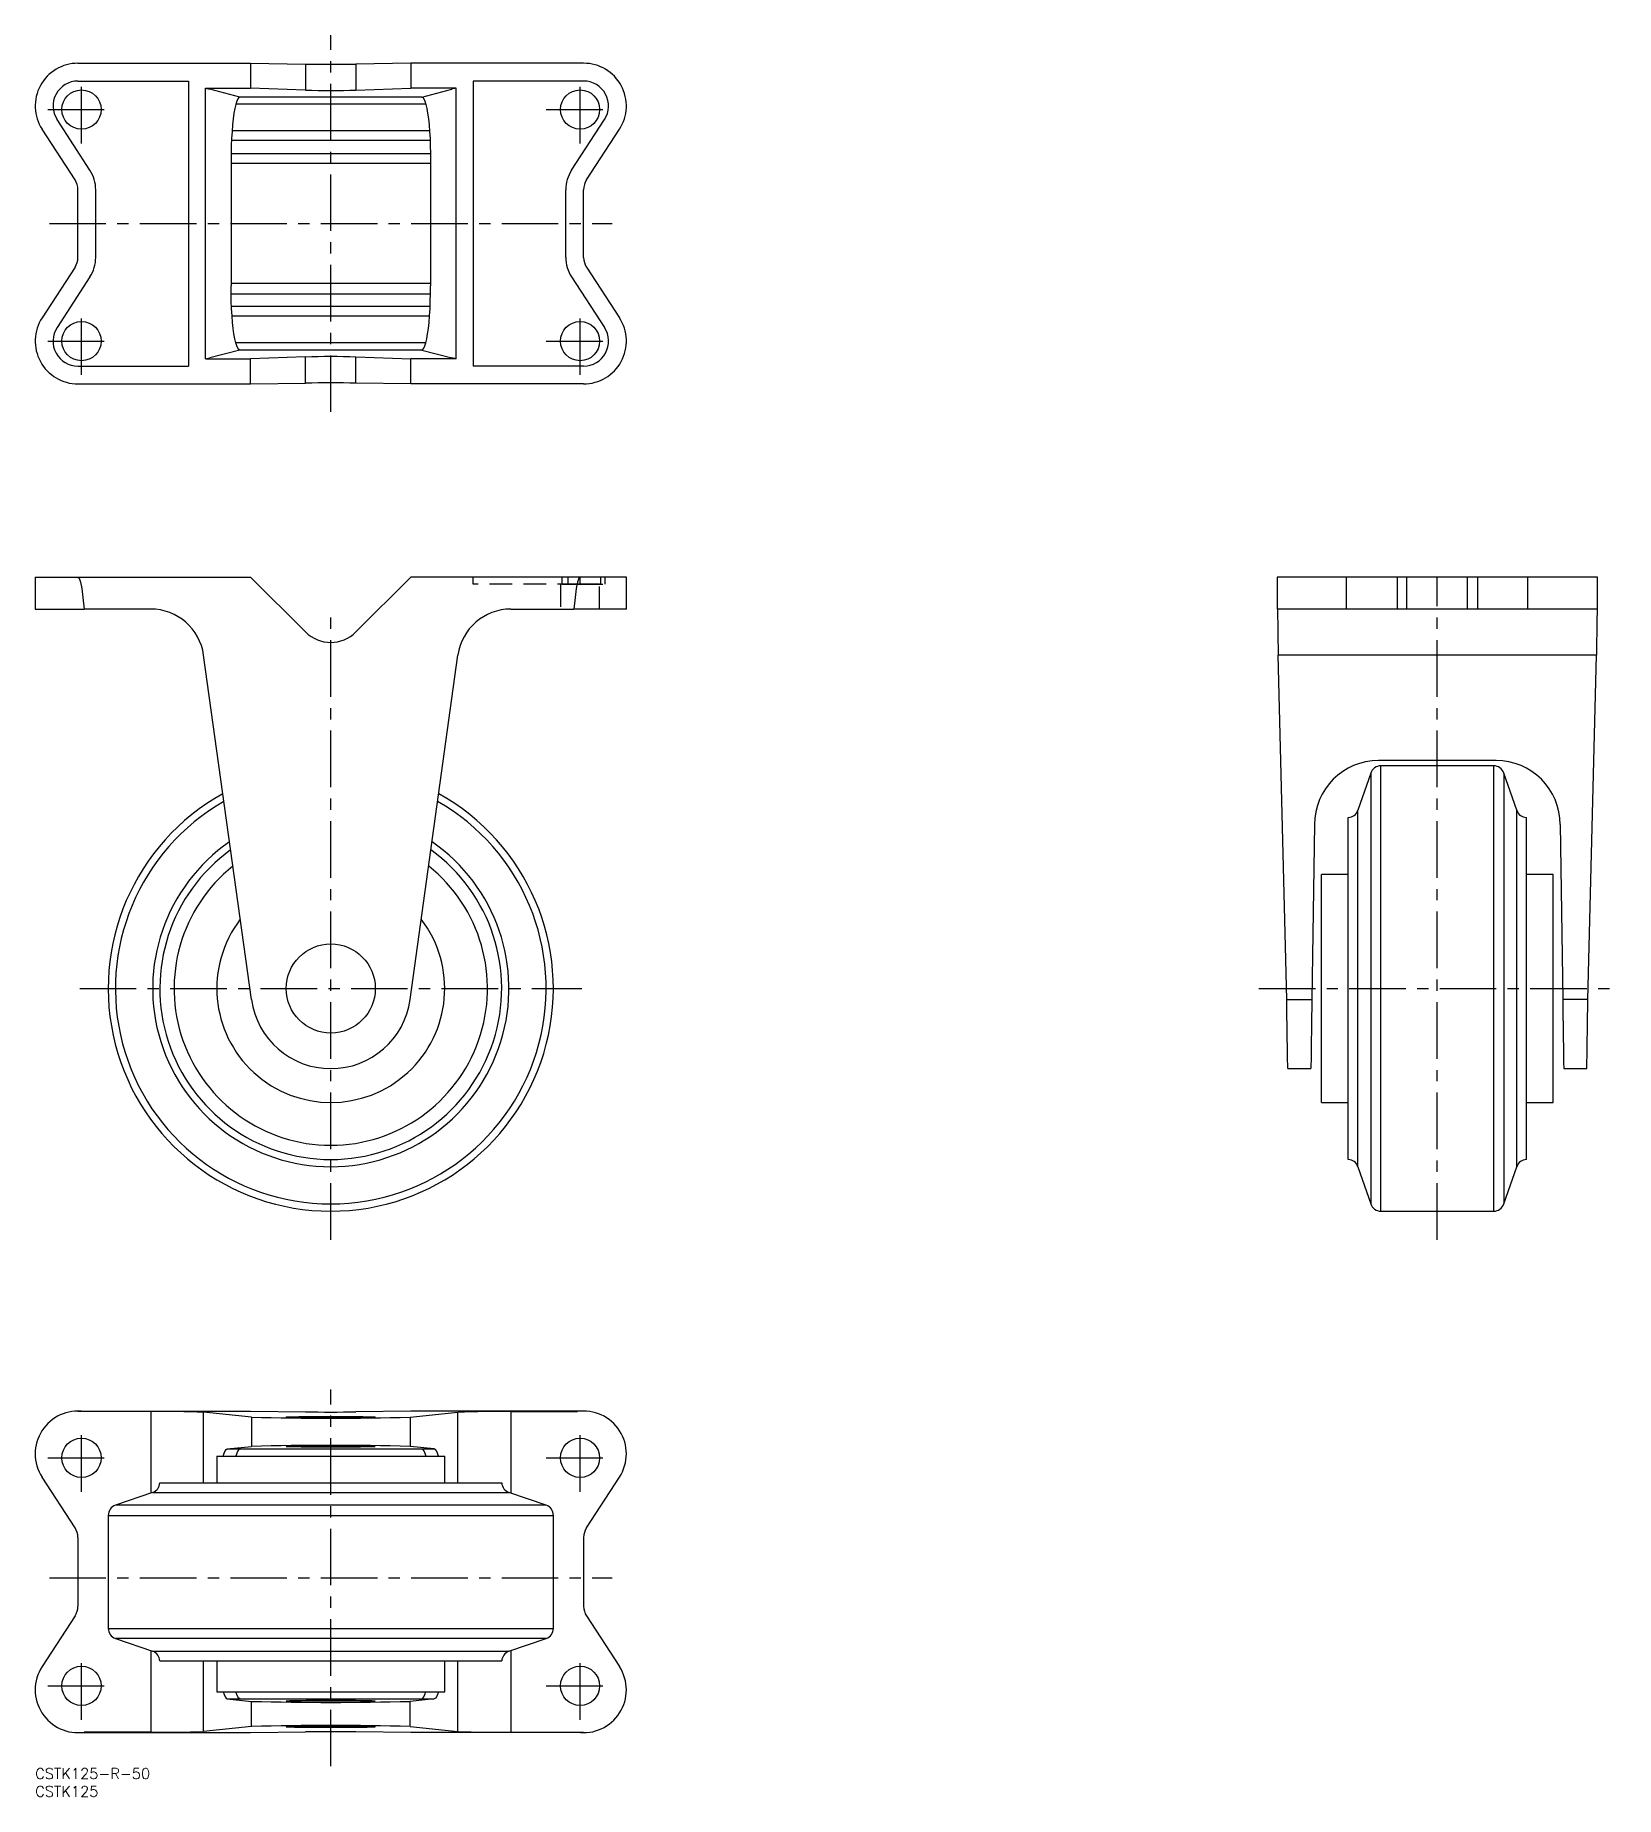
# Model space of a CAD drawing. Extents: x 0 to 444, y -8 to 486.
import ezdxf

# ---------------------------------------------------------------- set-up
doc = ezdxf.new("R2010")
doc.units = 0
doc.header["$LTSCALE"] = 0.5
doc.linetypes.add('CENTER', pattern=[50.8, 31.75, -6.35, 6.35, -6.35])
doc.linetypes.add('DASHED', pattern=[19.05, 12.7, -6.35])
for name, color, linetype in [('MSM_CENTER', 1, 'CENTER'), ('MSM_CONTINUOUS', 7, 'CONTINUOUS'), ('MSM_DASHED', 4, 'DASHED'), ('MSM_PART_NUMBER', 7, 'CONTINUOUS')]:
    doc.layers.add(name, color=color, linetype=linetype)
doc.styles.get("Standard").update_dxf_attribs({"font": 'txt.shx', "height": 3, "bigfont": 'bigfont.shx'})

# ---------------------------------------------------------------- blocks, each defined once
blk = doc.blocks.new('*U2')
at = {"layer": 'MSM_PART_NUMBER'}
blk.add_text('CSTK125-R-50', height=3, dxfattribs=at).set_placement((0, -3))
blk = doc.blocks.new('*U3')
at = {"layer": 'MSM_PART_NUMBER'}
blk.add_text('CSTK125', height=3, dxfattribs=at).set_placement((0, -8))

msp = doc.modelspace()

# ---------------------------------------------------------------- linework, layer by layer
at = {"layer": 'MSM_CENTER'}
for p, q in [((83, 380.71), (83, 486.44)), ((13, 456.08), (13, 475.08)), ((153, 456.08), (153, 475.08)), ((3.5, 465.58), (22.5, 465.58)), ((143.5, 465.58), (162.5, 465.58)), ((4, 433.58), (162, 433.58)), ((13, 391.08), (13, 410.08)), ((153, 391.08), (153, 410.08)), ((3.5, 400.58), (22.5, 400.58)), ((143.5, 400.58), (162.5, 400.58)), ((393.72, 148.37), (393.72, 334.37)), ((83, 148.37), (83, 324.02)), ((12.5, 218.87), (153.5, 218.87)), ((343.6, 218.87), (443.84, 218.87)), ((83, 0.55), (83, 106.28)), ((13, 77.63), (13, 96.63)), ((153, 77.63), (153, 96.63)), ((3.5, 87.13), (22.5, 87.13)), ((143.5, 87.13), (162.5, 87.13)), ((4, 53.42), (162, 53.42)), ((13, 13.63), (13, 32.63)), ((153, 13.63), (153, 32.63)), ((3.5, 23.13), (22.5, 23.13)), ((143.5, 23.13), (162.5, 23.13))]:
    msp.add_line(p, q, dxfattribs=at)
at = {"layer": 'MSM_CONTINUOUS'}
for p, q in [((12, 478.58), (60.5, 478.58)), ((60.5, 478.58), (60.5, 471.58)), ((60.5, 478.58), (75.93, 478.36)), ((75.93, 478.36), (75.93, 471.03)), ((105.5, 478.58), (90.07, 478.36)), ((90.07, 478.36), (90.07, 471.03)), ((154, 478.58), (105.5, 478.58)), ((105.5, 478.58), (105.5, 471.58)), ((12, 473.58), (43, 473.58)), ((43, 473.58), (43, 393.58)), ((47.79, 471.58), (60.5, 471.58)), ((47.79, 395.58), (47.79, 471.58)), ((47.79, 471.58), (49.03, 471.26)), ((57.46, 469.08), (49.03, 471.26)), ((75.93, 471.03), (60.5, 471.58)), ((90.07, 471.03), (105.5, 471.58)), ((118.21, 471.58), (105.5, 471.58)), ((108.54, 469.08), (116.97, 471.26)), ((118.21, 471.58), (116.97, 471.26)), ((118.21, 395.58), (118.21, 471.58)), ((154, 473.58), (123, 473.58)), ((123, 473.58), (123, 393.58)), ((56.05, 465.89), (55.81, 464.55)), ((56.31, 467.02), (56.05, 465.89)), ((56.58, 467.91), (56.31, 467.02)), ((109.68, 467.08), (56.32, 467.08)), ((56.87, 468.56), (56.58, 467.91)), ((57.16, 468.95), (56.87, 468.56)), ((57.46, 469.08), (57.16, 468.95)), ((108.54, 469.08), (57.46, 469.08)), ((108.54, 469.08), (108.84, 468.95)), ((108.84, 468.95), (109.13, 468.56)), ((109.13, 468.56), (109.42, 467.91)), ((109.42, 467.91), (109.69, 467.02)), ((109.69, 467.02), (109.95, 465.89)), ((109.95, 465.89), (110.19, 464.55)), ((11.19, 445.82), (1.94, 460.03)), ((15.38, 448.55), (6.13, 462.76)), ((55.42, 461.3), (55.26, 459.44)), ((55.6, 463.01), (55.42, 461.3)), ((55.81, 464.55), (55.6, 463.01)), ((110.19, 464.55), (110.4, 463.01)), ((110.4, 463.01), (110.58, 461.3)), ((110.58, 461.3), (110.74, 459.44)), ((150.62, 448.55), (159.87, 462.76)), ((154.81, 445.82), (164.06, 460.03)), ((55.05, 455.39), (54.99, 453.25)), ((55.14, 457.46), (55.05, 455.39)), ((110.89, 456.88), (55.11, 456.88)), ((55.26, 459.44), (55.14, 457.46)), ((110.73, 459.58), (55.27, 459.58)), ((110.74, 459.44), (110.86, 457.46)), ((110.86, 457.46), (110.95, 455.39)), ((110.95, 455.39), (111.01, 453.25)), ((54.99, 453.25), (54.98, 451.08)), ((54.98, 451.08), (54.98, 416.08)), ((111.02, 450.44), (54.98, 450.44)), ((54.99, 453.28), (111.01, 453.28)), ((111.01, 453.25), (111.02, 451.08)), ((111.02, 451.08), (111.02, 416.08)), ((12, 424.06), (12, 443.09)), ((17, 424.06), (17, 443.09)), ((149, 424.06), (149, 443.09)), ((154, 424.06), (154, 443.09)), ((11.19, 421.33), (1.94, 407.12)), ((154.81, 421.33), (164.06, 407.12)), ((15.38, 418.61), (6.13, 404.4)), ((111.02, 416.72), (54.98, 416.72)), ((54.99, 413.91), (54.98, 416.08)), ((111.01, 413.91), (111.02, 416.08)), ((150.62, 418.61), (159.87, 404.4)), ((55.05, 411.77), (54.99, 413.91)), ((54.99, 413.88), (111.01, 413.88)), ((55.14, 409.7), (55.05, 411.77)), ((110.86, 409.7), (110.95, 411.77)), ((110.95, 411.77), (111.01, 413.91)), ((110.89, 410.27), (55.11, 410.27)), ((55.26, 407.71), (55.14, 409.7)), ((55.42, 405.85), (55.26, 407.71)), ((110.73, 407.58), (55.27, 407.58)), ((55.6, 404.14), (55.42, 405.85)), ((110.4, 404.14), (110.58, 405.85)), ((110.58, 405.85), (110.74, 407.71)), ((110.74, 407.71), (110.86, 409.7)), ((55.81, 402.6), (55.6, 404.14)), ((56.05, 401.26), (55.81, 402.6)), ((56.31, 400.14), (56.05, 401.26)), ((109.69, 400.14), (109.95, 401.26)), ((109.95, 401.26), (110.19, 402.6)), ((110.19, 402.6), (110.4, 404.14)), ((47.79, 395.58), (49.03, 395.9)), ((47.79, 395.58), (60.5, 395.58)), ((57.46, 398.08), (49.03, 395.9)), ((56.58, 399.25), (56.31, 400.14)), ((109.68, 400.08), (56.32, 400.08)), ((56.87, 398.6), (56.58, 399.25)), ((57.16, 398.21), (56.87, 398.6)), ((57.46, 398.08), (57.16, 398.21)), ((108.54, 398.08), (57.46, 398.08)), ((75.93, 396.13), (60.5, 395.58)), ((60.5, 388.58), (60.5, 395.58)), ((75.93, 388.8), (75.93, 396.13)), ((90.07, 396.13), (105.5, 395.58)), ((90.07, 388.8), (90.07, 396.13)), ((105.5, 388.58), (105.5, 395.58)), ((118.21, 395.58), (105.5, 395.58)), ((108.54, 398.08), (108.84, 398.21)), ((108.54, 398.08), (116.97, 395.9)), ((108.84, 398.21), (109.13, 398.6)), ((109.13, 398.6), (109.42, 399.25)), ((109.42, 399.25), (109.69, 400.14)), ((118.21, 395.58), (116.97, 395.9)), ((12, 393.58), (43, 393.58)), ((154, 393.58), (123, 393.58)), ((12, 388.58), (60.5, 388.58)), ((60.5, 388.58), (75.93, 388.8)), ((105.5, 388.58), (90.07, 388.8)), ((154, 388.58), (105.5, 388.58)), ((0, 334.37), (0, 325.37)), ((0, 334.37), (12, 334.37)), ((12, 334.37), (12.35, 334.01)), ((12, 334.37), (60.5, 334.37)), ((12.35, 334.01), (12.71, 332.93)), ((12.71, 332.93), (13.06, 331.13)), ((60.5, 334.37), (75.93, 318.95)), ((105.5, 334.37), (90.07, 318.95)), ((153, 334.37), (105.5, 334.37)), ((152.29, 332.93), (151.94, 331.13)), ((152.65, 334.01), (152.29, 332.93)), ((153, 334.37), (152.65, 334.01)), ((166, 334.37), (153, 334.37)), ((166, 325.37), (166, 334.37)), ((348.72, 334.37), (348.72, 325.37)), ((438.72, 334.37), (348.72, 334.37)), ((368.26, 325.37), (368.26, 334.37)), ((382.47, 334.37), (382.47, 325.37)), ((385.2, 325.37), (385.2, 334.37)), ((402.23, 325.37), (402.23, 334.37)), ((404.96, 334.37), (404.96, 325.37)), ((419.17, 325.37), (419.17, 334.37)), ((438.72, 325.37), (438.72, 334.37)), ((13.06, 331.13), (13.41, 328.61)), ((13.41, 328.61), (13.76, 325.37)), ((151.59, 328.61), (151.24, 325.37)), ((151.94, 331.13), (151.59, 328.61)), ((0, 325.37), (13.76, 325.37)), ((32.43, 325.37), (13.76, 325.37)), ((133.57, 325.37), (151.24, 325.37)), ((166, 325.37), (151.24, 325.37)), ((438.72, 325.37), (348.72, 325.37)), ((348.85, 325.37), (348.85, 325.22)), ((348.85, 325.22), (348.86, 324.76)), ((348.86, 324.76), (348.87, 324.01)), ((348.87, 324.01), (348.88, 322.97)), ((348.88, 322.97), (348.9, 321.68)), ((348.9, 321.68), (348.92, 320.16)), ((438.53, 321.68), (438.51, 320.16)), ((438.55, 322.97), (438.53, 321.68)), ((438.57, 324.01), (438.55, 322.97)), ((438.58, 324.76), (438.57, 324.01)), ((438.59, 325.37), (438.58, 325.22)), ((438.58, 325.22), (438.58, 324.76)), ((348.92, 320.16), (348.95, 318.44)), ((348.95, 318.44), (348.97, 316.55)), ((348.97, 316.55), (349, 314.53)), ((438.46, 316.55), (438.43, 314.53)), ((438.49, 318.44), (438.46, 316.55)), ((438.51, 320.16), (438.49, 318.44)), ((60.71, 215.79), (47.29, 312.43)), ((105.29, 215.79), (118.71, 312.43)), ((349, 314.53), (349.03, 312.43)), ((438.4, 312.43), (349.03, 312.43)), ((351.44, 215.79), (349.03, 312.43)), ((436, 215.79), (438.4, 312.43)), ((438.43, 314.53), (438.4, 312.43)), ((410.22, 282.87), (377.22, 282.87)), ((375.02, 279.35), (371.41, 268.89)), ((375.02, 279.35), (375.02, 158.4)), ((409.58, 281.37), (377.86, 281.37)), ((377.86, 156.37), (377.86, 281.37)), ((409.58, 156.37), (409.58, 281.37)), ((416.02, 268.89), (412.41, 279.35)), ((412.41, 279.35), (412.41, 158.4)), ((371.41, 168.86), (371.41, 268.89)), ((416.02, 168.86), (416.02, 268.89)), ((359.22, 264.87), (358.5, 215.79)), ((368.72, 170.87), (368.72, 266.87)), ((418.72, 170.87), (418.72, 266.87)), ((428.22, 264.87), (428.93, 215.79)), ((368.72, 250.87), (361.22, 250.87)), ((361.22, 186.87), (361.22, 250.87)), ((426.22, 250.87), (418.72, 250.87)), ((426.22, 186.87), (426.22, 250.87)), ((351.44, 215.79), (358.5, 215.79)), ((351.47, 213.36), (351.44, 215.79)), ((351.51, 210.99), (351.47, 213.36)), ((358.46, 213.36), (358.43, 210.99)), ((358.5, 215.79), (358.46, 213.36)), ((436, 215.79), (428.93, 215.79)), ((428.93, 215.79), (428.97, 213.36)), ((428.97, 213.36), (429, 210.99)), ((435.93, 210.99), (435.96, 213.36)), ((435.96, 213.36), (436, 215.79)), ((351.54, 208.72), (351.51, 210.99)), ((351.57, 206.57), (351.54, 208.72)), ((358.4, 208.72), (358.37, 206.57)), ((358.43, 210.99), (358.4, 208.72)), ((429, 210.99), (429.04, 208.72)), ((429.04, 208.72), (429.07, 206.57)), ((435.86, 206.57), (435.9, 208.72)), ((435.9, 208.72), (435.93, 210.99)), ((351.6, 204.58), (351.57, 206.57)), ((351.62, 202.75), (351.6, 204.58)), ((351.65, 201.12), (351.62, 202.75)), ((358.31, 202.75), (358.29, 201.12)), ((358.34, 204.58), (358.31, 202.75)), ((358.37, 206.57), (358.34, 204.58)), ((429.07, 206.57), (429.1, 204.58)), ((429.1, 204.58), (429.12, 202.75)), ((429.12, 202.75), (429.15, 201.12)), ((435.79, 201.12), (435.81, 202.75)), ((435.81, 202.75), (435.84, 204.58)), ((435.84, 204.58), (435.86, 206.57)), ((351.67, 199.71), (351.65, 201.12)), ((351.69, 198.53), (351.67, 199.71)), ((351.7, 197.59), (351.69, 198.53)), ((358.25, 198.53), (358.23, 197.59)), ((358.27, 199.71), (358.25, 198.53)), ((358.29, 201.12), (358.27, 199.71)), ((429.15, 201.12), (429.17, 199.71)), ((429.17, 199.71), (429.19, 198.53)), ((429.19, 198.53), (429.2, 197.59)), ((435.73, 197.59), (435.75, 198.53)), ((435.75, 198.53), (435.77, 199.71)), ((435.77, 199.71), (435.79, 201.12)), ((351.71, 196.92), (351.7, 197.59)), ((351.72, 196.51), (351.71, 196.92)), ((351.72, 196.37), (351.72, 196.51)), ((351.72, 196.37), (358.22, 196.37)), ((358.23, 197.59), (358.22, 196.92)), ((358.22, 196.92), (358.22, 196.51)), ((358.22, 196.51), (358.22, 196.37)), ((429.2, 197.59), (429.21, 196.92)), ((429.21, 196.92), (429.22, 196.51)), ((429.22, 196.51), (429.22, 196.37)), ((429.22, 196.37), (435.72, 196.37)), ((435.72, 196.92), (435.73, 197.59)), ((435.72, 196.51), (435.72, 196.92)), ((435.72, 196.37), (435.72, 196.51)), ((361.22, 186.87), (368.72, 186.87)), ((418.72, 186.87), (426.22, 186.87)), ((371.41, 168.86), (375.02, 158.4)), ((412.41, 158.4), (416.02, 168.86)), ((377.86, 156.37), (409.58, 156.37)), ((12, 100.26), (60.5, 100.26)), ((32.43, 100.13), (13.76, 100.13)), ((32.43, 100.13), (32.43, 77.24)), ((60.71, 98.54), (47.29, 99.94)), ((47.29, 80.13), (47.29, 99.94)), ((60.5, 100.26), (75.93, 100.04)), ((105.5, 100.26), (90.07, 100.04)), ((105.29, 98.54), (118.71, 99.94)), ((154, 100.26), (105.5, 100.26)), ((118.71, 80.13), (118.71, 99.94)), ((133.57, 100.13), (152.24, 100.13)), ((133.57, 100.13), (133.57, 77.24)), ((60.71, 98.54), (60.71, 90.35)), ((70.51, 98.59), (70.71, 98.62)), ((70.57, 98.57), (70.51, 98.59)), ((70.91, 98.54), (70.57, 98.57)), ((70.71, 98.62), (71.17, 98.64)), ((71.5, 98.51), (70.91, 98.54)), ((71.17, 98.64), (71.88, 98.67)), ((72.33, 98.49), (71.5, 98.51)), ((71.88, 98.67), (72.83, 98.69)), ((73.39, 98.47), (72.33, 98.49)), ((72.83, 98.69), (74, 98.71)), ((74.66, 98.45), (73.39, 98.47)), ((74, 98.71), (75.36, 98.73)), ((76.1, 98.43), (74.66, 98.45)), ((75.36, 98.73), (76.88, 98.74)), ((77.69, 98.42), (76.1, 98.43)), ((76.88, 98.74), (78.53, 98.75)), ((79.4, 98.41), (77.69, 98.42)), ((78.53, 98.75), (80.28, 98.76)), ((81.18, 98.41), (79.4, 98.41)), ((80.28, 98.76), (82.09, 98.76)), ((83, 98.4), (81.18, 98.41)), ((82.09, 98.76), (83.91, 98.76)), ((84.82, 98.41), (83, 98.4)), ((83.91, 98.76), (85.72, 98.76)), ((86.6, 98.41), (84.82, 98.41)), ((85.72, 98.76), (87.47, 98.75)), ((88.31, 98.42), (86.6, 98.41)), ((87.47, 98.75), (89.12, 98.74)), ((89.9, 98.43), (88.31, 98.42)), ((89.12, 98.74), (90.64, 98.73)), ((91.34, 98.45), (89.9, 98.43)), ((90.64, 98.73), (92, 98.71)), ((92.61, 98.47), (91.34, 98.45)), ((92, 98.71), (93.17, 98.69)), ((93.67, 98.49), (92.61, 98.47)), ((93.17, 98.69), (94.12, 98.67)), ((94.5, 98.51), (93.67, 98.49)), ((94.12, 98.67), (94.83, 98.64)), ((95.09, 98.54), (94.5, 98.51)), ((94.83, 98.64), (95.29, 98.62)), ((95.43, 98.57), (95.09, 98.54)), ((95.29, 98.62), (95.49, 98.59)), ((95.49, 98.59), (95.43, 98.57)), ((105.29, 98.54), (105.29, 90.35)), ((53.05, 88.46), (53.33, 89.11)), ((53.33, 89.11), (53.63, 89.5)), ((53.63, 89.5), (53.93, 89.63)), ((53.93, 89.63), (60.71, 90.35)), ((53.93, 89.63), (112.07, 89.63)), ((56.87, 89.11), (56.58, 88.46)), ((57.16, 89.5), (56.87, 89.11)), ((57.46, 89.63), (57.16, 89.5)), ((70.51, 90.31), (70.71, 90.33)), ((70.57, 90.28), (70.51, 90.31)), ((70.91, 90.26), (70.57, 90.28)), ((70.71, 90.33), (71.17, 90.36)), ((71.5, 90.23), (70.91, 90.26)), ((71.17, 90.36), (71.88, 90.38)), ((72.33, 90.21), (71.5, 90.23)), ((71.88, 90.38), (72.83, 90.41)), ((73.39, 90.18), (72.33, 90.21)), ((72.83, 90.41), (74, 90.43)), ((74.66, 90.17), (73.39, 90.18)), ((74, 90.43), (75.36, 90.45)), ((76.1, 90.15), (74.66, 90.17)), ((75.36, 90.45), (76.88, 90.46)), ((77.69, 90.14), (76.1, 90.15)), ((76.88, 90.46), (78.53, 90.47)), ((79.4, 90.13), (77.69, 90.14)), ((78.53, 90.47), (80.28, 90.48)), ((81.18, 90.12), (79.4, 90.13)), ((80.28, 90.48), (82.09, 90.48)), ((83, 90.12), (81.18, 90.12)), ((82.09, 90.48), (83.91, 90.48)), ((84.82, 90.12), (83, 90.12)), ((83.91, 90.48), (85.72, 90.48)), ((86.6, 90.13), (84.82, 90.12)), ((85.72, 90.48), (87.47, 90.47)), ((88.31, 90.14), (86.6, 90.13)), ((87.47, 90.47), (89.12, 90.46)), ((89.9, 90.15), (88.31, 90.14)), ((89.12, 90.46), (90.64, 90.45)), ((91.34, 90.17), (89.9, 90.15)), ((90.64, 90.45), (92, 90.43)), ((92.61, 90.18), (91.34, 90.17)), ((92, 90.43), (93.17, 90.41)), ((93.67, 90.21), (92.61, 90.18)), ((93.17, 90.41), (94.12, 90.38)), ((94.5, 90.23), (93.67, 90.21)), ((94.12, 90.38), (94.83, 90.36)), ((95.09, 90.26), (94.5, 90.23)), ((94.83, 90.36), (95.29, 90.33)), ((95.43, 90.28), (95.09, 90.26)), ((95.29, 90.33), (95.49, 90.31)), ((95.49, 90.31), (95.43, 90.28)), ((112.07, 89.63), (105.29, 90.35)), ((108.54, 89.63), (108.84, 89.5)), ((108.84, 89.5), (109.13, 89.11)), ((109.13, 89.11), (109.42, 88.46)), ((112.37, 89.5), (112.07, 89.63)), ((112.67, 89.11), (112.37, 89.5)), ((112.95, 88.46), (112.67, 89.11)), ((51, 87.63), (51, 80.13)), ((51, 87.63), (115, 87.63)), ((52.79, 87.63), (53.05, 88.46)), ((56.58, 88.46), (56.32, 87.63)), ((109.42, 88.46), (109.68, 87.63)), ((113.21, 87.63), (112.95, 88.46)), ((115, 80.13), (115, 87.63)), ((11.19, 67.5), (1.94, 81.71)), ((35, 80.13), (131, 80.13)), ((154.81, 67.5), (164.06, 81.71)), ((32.98, 77.43), (22.52, 73.83)), ((32.98, 77.43), (133.02, 77.43)), ((143.48, 73.83), (133.02, 77.43)), ((20.5, 70.99), (20.5, 39.27)), ((20.5, 70.99), (145.5, 70.99)), ((143.48, 73.83), (22.52, 73.83)), ((145.5, 39.27), (145.5, 70.99)), ((12, 64.78), (12, 45.48)), ((154, 64.78), (154, 45.48)), ((11.19, 42.76), (1.94, 28.55)), ((154.81, 42.76), (164.06, 28.55)), ((20.5, 39.27), (145.5, 39.27)), ((22.52, 36.43), (32.98, 32.83)), ((143.48, 36.43), (22.52, 36.43)), ((133.02, 32.83), (143.48, 36.43)), ((32.43, 33.02), (32.43, 10.13)), ((32.98, 32.83), (133.02, 32.83)), ((35, 30.13), (131, 30.13)), ((47.29, 10.32), (47.29, 30.13)), ((51, 30.13), (51, 21.5)), ((115, 21.5), (115, 30.13)), ((118.71, 10.32), (118.71, 30.13)), ((133.57, 33.02), (133.57, 10.13)), ((51, 21.5), (115, 21.5)), ((52.79, 21.5), (53.05, 20.67)), ((53.05, 20.67), (53.33, 20.02)), ((53.33, 20.02), (53.63, 19.63)), ((56.58, 20.67), (56.32, 21.5)), ((56.87, 20.02), (56.58, 20.67)), ((57.16, 19.63), (56.87, 20.02)), ((108.84, 19.63), (109.13, 20.02)), ((109.13, 20.02), (109.42, 20.67)), ((109.42, 20.67), (109.68, 21.5)), ((112.67, 20.02), (112.37, 19.63)), ((112.95, 20.67), (112.67, 20.02)), ((113.21, 21.5), (112.95, 20.67)), ((53.63, 19.63), (53.93, 19.5)), ((53.93, 19.5), (60.71, 18.78)), ((53.93, 19.5), (112.07, 19.5)), ((57.46, 19.5), (57.16, 19.63)), ((60.71, 11.72), (60.71, 18.78)), ((70.57, 18.85), (70.51, 18.82)), ((70.51, 18.82), (70.71, 18.8)), ((70.91, 18.87), (70.57, 18.85)), ((70.71, 18.8), (71.17, 18.77)), ((71.5, 18.9), (70.91, 18.87)), ((71.17, 18.77), (71.88, 18.75)), ((72.33, 18.92), (71.5, 18.9)), ((71.88, 18.75), (72.83, 18.72)), ((73.39, 18.95), (72.33, 18.92)), ((72.83, 18.72), (74, 18.7)), ((74.66, 18.96), (73.39, 18.95)), ((74, 18.7), (75.36, 18.68)), ((76.1, 18.98), (74.66, 18.96)), ((75.36, 18.68), (76.88, 18.67)), ((77.69, 18.99), (76.1, 18.98)), ((76.88, 18.67), (78.53, 18.66)), ((79.4, 19), (77.69, 18.99)), ((78.53, 18.66), (80.28, 18.65)), ((81.18, 19.01), (79.4, 19)), ((80.28, 18.65), (82.09, 18.65)), ((83, 19.01), (81.18, 19.01)), ((82.09, 18.65), (83.91, 18.65)), ((84.82, 19.01), (83, 19.01)), ((83.91, 18.65), (85.72, 18.65)), ((86.6, 19), (84.82, 19.01)), ((85.72, 18.65), (87.47, 18.66)), ((88.31, 18.99), (86.6, 19)), ((87.47, 18.66), (89.12, 18.67)), ((89.9, 18.98), (88.31, 18.99)), ((89.12, 18.67), (90.64, 18.68)), ((91.34, 18.96), (89.9, 18.98)), ((90.64, 18.68), (92, 18.7)), ((92.61, 18.95), (91.34, 18.96)), ((92, 18.7), (93.17, 18.72)), ((93.67, 18.92), (92.61, 18.95)), ((93.17, 18.72), (94.12, 18.75)), ((94.5, 18.9), (93.67, 18.92)), ((94.12, 18.75), (94.83, 18.77)), ((95.09, 18.87), (94.5, 18.9)), ((94.83, 18.77), (95.29, 18.8)), ((95.43, 18.85), (95.09, 18.87)), ((95.29, 18.8), (95.49, 18.82)), ((95.49, 18.82), (95.43, 18.85)), ((112.07, 19.5), (105.29, 18.78)), ((105.29, 11.72), (105.29, 18.78)), ((108.54, 19.5), (108.84, 19.63)), ((112.37, 19.63), (112.07, 19.5)), ((12, 10), (60.5, 10)), ((32.43, 10.13), (13.76, 10.13)), ((60.71, 11.72), (47.29, 10.32)), ((60.5, 10), (75.93, 10.22)), ((70.57, 11.69), (70.51, 11.67)), ((70.51, 11.67), (70.71, 11.64)), ((70.91, 11.72), (70.57, 11.69)), ((70.71, 11.64), (71.17, 11.62)), ((71.5, 11.75), (70.91, 11.72)), ((71.17, 11.62), (71.88, 11.59)), ((72.33, 11.77), (71.5, 11.75)), ((71.88, 11.59), (72.83, 11.57)), ((73.39, 11.79), (72.33, 11.77)), ((72.83, 11.57), (74, 11.55)), ((74.66, 11.81), (73.39, 11.79)), ((74, 11.55), (75.36, 11.53)), ((76.1, 11.83), (74.66, 11.81)), ((75.36, 11.53), (76.88, 11.52)), ((77.69, 11.84), (76.1, 11.83)), ((76.88, 11.52), (78.53, 11.51)), ((79.4, 11.85), (77.69, 11.84)), ((78.53, 11.51), (80.28, 11.5)), ((81.18, 11.85), (79.4, 11.85)), ((80.28, 11.5), (82.09, 11.5)), ((83, 11.86), (81.18, 11.85)), ((82.09, 11.5), (83.91, 11.5)), ((84.82, 11.85), (83, 11.86)), ((83.91, 11.5), (85.72, 11.5)), ((86.6, 11.85), (84.82, 11.85)), ((85.72, 11.5), (87.47, 11.51)), ((88.31, 11.84), (86.6, 11.85)), ((87.47, 11.51), (89.12, 11.52)), ((89.9, 11.83), (88.31, 11.84)), ((89.12, 11.52), (90.64, 11.53)), ((91.34, 11.81), (89.9, 11.83)), ((105.5, 10), (90.07, 10.22)), ((90.64, 11.53), (92, 11.55)), ((92.61, 11.79), (91.34, 11.81)), ((92, 11.55), (93.17, 11.57)), ((93.67, 11.77), (92.61, 11.79)), ((93.17, 11.57), (94.12, 11.59)), ((94.5, 11.75), (93.67, 11.77)), ((94.12, 11.59), (94.83, 11.62)), ((95.09, 11.72), (94.5, 11.75)), ((94.83, 11.62), (95.29, 11.64)), ((95.43, 11.69), (95.09, 11.72)), ((95.29, 11.64), (95.49, 11.67)), ((95.49, 11.67), (95.43, 11.69)), ((105.29, 11.72), (118.71, 10.32)), ((154, 10), (105.5, 10)), ((133.57, 10.13), (152.24, 10.13))]:
    msp.add_line(p, q, dxfattribs=at)
for centre, radius in [((13, 465.58), 5.5), ((153, 465.58), 5.5), ((13, 400.58), 5.5), ((153, 400.58), 5.5), ((83, 218.87), 12.5), ((13, 87.13), 5.5), ((153, 87.13), 5.5), ((13, 23.13), 5.5), ((153, 23.13), 5.5)]:
    msp.add_circle(centre, radius, dxfattribs=at)
for centre, radius, start, end in [((12, 466.58), 12, 90, 213.0557), ((83, 1068.1), 589.79, 269.31306, 270.68694), ((154, 466.58), 12, 326.9443, 90), ((12, 466.58), 7, 90, 213.0557), ((83, 709.44), 238.51, 268.3011, 271.6989), ((154, 466.58), 7, 326.9443, 90), ((7, 443.09), 5, 0, 33.0557), ((7, 443.09), 10, 0, 33.0557), ((159, 443.09), 10, 146.9443, 180), ((159, 443.09), 5, 146.9443, 180), ((7, 424.06), 5, 326.9443, 0), ((7, 424.06), 10, 326.9443, 0), ((159, 424.06), 10, 180, 213.0557), ((159, 424.06), 5, 180, 213.0557), ((12, 400.58), 12, 146.9443, 270), ((154, 400.58), 12, 270, 33.0557), ((12, 400.58), 7, 146.9443, 270), ((154, 400.58), 7, 270, 33.0557), ((83, 157.72), 238.51, 88.3011, 91.6989), ((83, -200.95), 589.79, 89.31306, 90.68694), ((32.43, 310.37), 15, 7.8678, 90), ((133.57, 310.37), 15, 90, 172.1322), ((83, 326.02), 10, 225, 315), ((377.22, 264.87), 18, 90, 180), ((410.22, 264.87), 18, 0, 90), ((377.86, 278.37), 3, 90, 160.9744), ((409.58, 278.37), 3, 19.0256, 90), ((83, 218.87), 62.5, 119.0082, 60.9918), ((83, 218.87), 60.48, 119.7492, 60.2508), ((368.58, 269.87), 3, 272.6747, 340.9744), ((418.86, 269.87), 3, 199.0256, 267.3253), ((83, 218.87), 50.02, 124.6408, 55.3592), ((83, 218.87), 48, 125.8612, 54.1388), ((83, 218.87), 44, 128.6627, 51.3373), ((83, 218.87), 32, 142.5862, 37.4138), ((83, 218.87), 22.5, 187.8678, 352.1322), ((368.58, 167.88), 3, 19.0256, 87.3253), ((418.86, 167.88), 3, 92.6747, 160.9744), ((377.86, 159.37), 3, 199.0256, 270), ((409.58, 159.37), 3, 270, 340.9744), ((12, 88.26), 12, 81.5598, 213.0557), ((35.47, -248.85), 348.99, 88.0592, 90.499), ((83, 689.78), 589.79, 269.31306, 270.68694), ((130.53, -248.85), 348.99, 89.501, 91.9408), ((154, 88.26), 12, 326.9443, 98.4402), ((83, 984.11), 885.85, 268.55827, 271.44173), ((83, -785.62), 876.25, 88.54247, 91.45753), ((32, 80.27), 3, 289.0256, 357.3253), ((134, 80.27), 3, 182.6747, 250.9744), ((23.5, 70.99), 3, 109.0256, 180), ((142.5, 70.99), 3, 0, 70.9744), ((7, 64.78), 5, 0, 33.0557), ((159, 64.78), 5, 146.9443, 180), ((7, 45.48), 5, 326.9443, 0), ((159, 45.48), 5, 180, 213.0557), ((23.5, 39.27), 3, 180, 250.9744), ((142.5, 39.27), 3, 289.0256, 0), ((32, 29.99), 3, 2.6747, 70.9744), ((134, 29.99), 3, 109.0256, 177.3253), ((12, 22), 12, 146.9443, 278.4402), ((154, 22), 12, 261.5598, 33.0557), ((83, 894.75), 876.25, 268.54247, 271.45753), ((35.47, 359.11), 348.99, 269.501, 271.9408), ((83, -873.85), 885.85, 88.55827, 91.44173), ((83, -579.52), 589.79, 89.31306, 90.68694), ((130.53, 359.11), 348.99, 268.0592, 270.499)]:
    msp.add_arc(centre, radius, start, end, dxfattribs=at)
at = {"layer": 'MSM_DASHED'}
for p, q in [((123, 332.37), (123, 334.37)), ((153, 332.37), (123, 332.37)), ((158.5, 332.37), (147.5, 332.37)), ((147.5, 332.37), (147.5, 325.37)), ((148, 332.37), (148, 334.37)), ((148, 332.37), (158.87, 332.37)), ((149.62, 332.37), (149.62, 334.37)), ((153, 332.37), (153, 334.37)), ((153, 332.37), (160, 332.37)), ((158.5, 325.37), (158.5, 332.37)), ((158.87, 332.37), (158.87, 334.37)), ((160, 332.37), (160, 334.37))]:
    msp.add_line(p, q, dxfattribs=at)

# ---------------------------------------------------------------- block references
at = {"layer": 'MSM_CONTINUOUS'}
for name in ['*U2', '*U3']:
    msp.add_blockref(name, (0, 0), dxfattribs=at)

doc.saveas('drawing.dxf')
